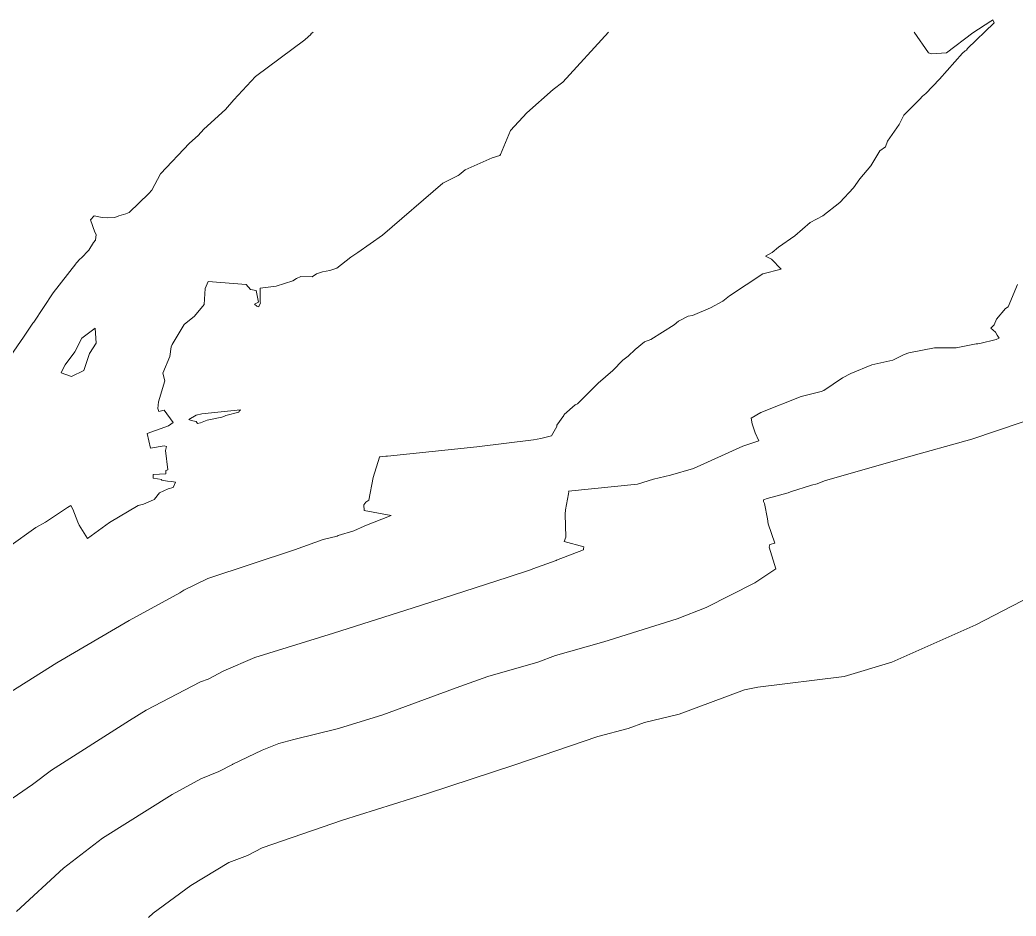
# Model space of a CAD drawing. Header units: metres. Extents: x 809241 to 811075, y 9156873 to 9158251.
# Drawn here: x 809507.1 to 809666.3, y 9158107.9 to 9158251.1 of the extents above; entities that cross this region are included whole.
import ezdxf

# ---------------------------------------------------------------- set-up
doc = ezdxf.new("R2010")
doc.units = ezdxf.units.M
doc.layers.add('C-TOPO-MAJR', color=9, linetype='Continuous')

msp = doc.modelspace()

# ---------------------------------------------------------------- linework, layer by layer
at = {"layer": 'C-TOPO-MAJR', "color": 9, "linetype": 'Continuous', "lineweight": 5}
for points, elevation in [([(809500.67, 9158140.65), (809512.98, 9158148.35), (809524.52, 9158155.12), (809532.64, 9158159.56), (809533.25, 9158159.99), (809537.11, 9158161.87), (809550.94, 9158166.41), (809555.55, 9158168.06), (809557.78, 9158168.64), (809557.94, 9158168.71), (809560.43, 9158169.46), (809562.09, 9158170.24), (809562.21, 9158170.25), (809566.42, 9158171.91), (809562.06, 9158172.7), (809562.05, 9158173.65), (809562.33, 9158174.03), (809562.82, 9158174.39), (809563.51, 9158178.02), (809564.53, 9158181.23), (809564.58, 9158181.29), (809565.55, 9158181.4), (809565.82, 9158181.41), (809580.11, 9158182.92), (809589.17, 9158184.04), (809590.34, 9158184.23), (809592.01, 9158184.63), (809592.86, 9158186.14), (809592.88, 9158186.38), (809593.97, 9158187.93), (809594.05, 9158188.08), (809595.79, 9158189.62), (809596.17, 9158189.76), (809599.46, 9158193.05), (809601.84, 9158195.09), (809603.44, 9158196.74), (809604.28, 9158197.38), (809605.41, 9158198.44), (809606.91, 9158199.66), (809607.9, 9158200.04), (809611.63, 9158202.4), (809612.33, 9158202.99), (809613.88, 9158203.77), (809614.58, 9158203.89), (809617.41, 9158205.1), (809619.4, 9158206.2), (809620.46, 9158207.02), (809625.79, 9158210.54), (809628.74, 9158211.3), (809627.17, 9158212.92), (809626.23, 9158213.39), (809627.3, 9158213.96), (809628.29, 9158214.8), (809630.93, 9158216.65), (809633.36, 9158218.74), (809635.36, 9158219.84), (809638.1, 9158221.97), (809640.27, 9158224.32), (809641.28, 9158225.72), (809643.03, 9158227.8), (809644.48, 9158230.19), (809645.38, 9158230.83), (809645.73, 9158231.77), (809647.57, 9158234.42), (809648.31, 9158235.93), (809650.91, 9158238.45), (809651.3, 9158238.94), (809651.82, 9158239.37), (809654.04, 9158241.69), (809657.7, 9158245.8), (809658.13, 9158246.17), (809658.33, 9158246.31), (809658.51, 9158246.59), (809662.72, 9158250.62), (809662.74, 9158250.69), (809662.57, 9158251.14), (809662.31, 9158250.98), (809662.21, 9158250.93), (809659.33, 9158249.1), (809655.15, 9158245.9), (809652.79, 9158245.72), (809652.25, 9158245.88), (809649.99, 9158249.2)], 2780), ([(809500.91, 9158190.79), (809507.63, 9158200.42), (809509.15, 9158202.65), (809509.32, 9158202.85), (809512.4, 9158207.54), (809516, 9158212.14), (809516.07, 9158212.25), (809516.69, 9158212.93), (809516.84, 9158213.07), (809518.07, 9158214.36), (809518.84, 9158215.54), (809519.15, 9158215.92), (809519.27, 9158216.82), (809519.05, 9158217.19), (809518.33, 9158219.2), (809518.91, 9158219.83), (809520.24, 9158219.53), (809521.02, 9158219.5), (809522.24, 9158219.54), (809522.88, 9158219.81), (809523.98, 9158220.12), (809524.55, 9158220.38), (809527.69, 9158223.4), (809528.14, 9158223.93), (809529.53, 9158226.53), (809534.16, 9158231.45), (809535.53, 9158232.66), (809536.48, 9158233.67), (809539.94, 9158236.84), (809541.23, 9158238.37), (809544.74, 9158242.08), (809552.62, 9158247.97), (809553.6, 9158248.84), (809553.57, 9158248.92), (809553.93, 9158249.2)], 2800), ([(809505.32, 9158166.9), (809509.59, 9158169.99), (809511.16, 9158170.87), (809514.7, 9158173.22), (809515.23, 9158173.5), (809515.52, 9158172.94), (809516.3, 9158170.87), (809516.54, 9158170.35), (809517.87, 9158168.24), (809521.36, 9158170.78), (809525.97, 9158173.51), (809526.8, 9158173.73), (809528.44, 9158174.42), (809528.5, 9158174.46), (809528.58, 9158174.5), (809528.58, 9158174.54), (809529.38, 9158175.52), (809530.77, 9158176.21), (809531.58, 9158176.41), (809531.93, 9158177.24), (809531.3, 9158177.38), (809530.66, 9158177.41), (809529.71, 9158177.59), (809529.73, 9158177.7), (809528.37, 9158177.91), (809528.38, 9158178.47), (809530.39, 9158178.6), (809530.37, 9158179.12), (809530.69, 9158179.23), (809530.34, 9158182.31), (809530.52, 9158182.96), (809530.1, 9158183.06), (809527.96, 9158182.68), (809527.38, 9158185.04), (809530.79, 9158186.27), (809531.58, 9158186.77), (809530.14, 9158188.74), (809529.26, 9158188.52), (809529.11, 9158189.01), (809529.22, 9158190.08), (809530.22, 9158193.45), (809529.92, 9158194.65), (809531.03, 9158197.33), (809531.23, 9158198.9), (809531.39, 9158199.28), (809533.32, 9158202.47), (809534.99, 9158203.79), (809536.5, 9158205.66), (809536.69, 9158208.22), (809537.18, 9158209.33), (809543.21, 9158208.86), (809543.91, 9158208.07), (809544.81, 9158207.87), (809545.18, 9158206.04), (809544.56, 9158205.68), (809544.91, 9158205.36), (809545.25, 9158205.27), (809545.24, 9158205.38), (809545.53, 9158205.87), (809545.46, 9158206.06), (809545.47, 9158208.26), (809548, 9158208.56), (809550.7, 9158209.44), (809551.29, 9158209.81), (809551.98, 9158210.12), (809553.79, 9158210.07), (809554.47, 9158210.56), (809555.4, 9158210.87), (809556.61, 9158211.08), (809557.7, 9158211.47), (809559.94, 9158213.24), (809561.07, 9158213.96), (809565.03, 9158216.72), (809574.66, 9158225.02), (809577.09, 9158226.25), (809577.28, 9158226.37), (809578.25, 9158227.18), (809582.52, 9158229.11), (809583.74, 9158229.48), (809583.85, 9158229.63), (809585.47, 9158233.44), (809588.06, 9158236.29), (809592.28, 9158240.02), (809593.82, 9158241.19), (809601.11, 9158249.2)], 2790), ([(809497.89, 9158121.24), (809509.08, 9158128.94), (809512.13, 9158131.21), (809524.58, 9158139.17), (809527.25, 9158140.82), (809535.91, 9158145.33), (809537.17, 9158145.77), (809539.64, 9158147.1), (809544.59, 9158149.24), (809557.2, 9158153.1), (809571.06, 9158157.54), (809585.07, 9158162.07), (809588.85, 9158163.31), (809589.05, 9158163.42), (809592.77, 9158164.74), (809592.8, 9158164.77), (809597.12, 9158166.44), (809597.12, 9158166.61), (809597.2, 9158166.91), (809594.04, 9158167.76), (809594.3, 9158168.45), (809594.2, 9158172.16), (809594.25, 9158172.81), (809594.75, 9158175.36), (809594.77, 9158175.71), (809594.76, 9158175.79), (809605.74, 9158176.93), (809608.31, 9158177.74), (809611.06, 9158178.36), (809614.7, 9158179.46), (809622.58, 9158183.01), (809625.16, 9158183.85), (809624.56, 9158185.13), (809624.1, 9158186.57), (809623.93, 9158187.5), (809625.47, 9158188.36), (809631.92, 9158190.94), (809635.11, 9158191.74), (809635.53, 9158191.88), (809638.55, 9158193.94), (809639.86, 9158194.64), (809643.2, 9158196.02), (809646.59, 9158196.73), (809648.4, 9158197.68), (809649.11, 9158197.93), (809653.25, 9158198.72), (809656.71, 9158198.73), (809659.91, 9158199.35), (809660.16, 9158199.35), (809660.48, 9158199.4), (809663.06, 9158200.05), (809663.58, 9158200.28), (809663.22, 9158200.76), (809662.98, 9158201.21), (809662.24, 9158201.88), (809662.78, 9158202.39), (809663.13, 9158203.29), (809664.57, 9158204.99), (809665, 9158205.25), (809666.49, 9158208.85)], 2770), ([(809506.55, 9158108.64), (809514.05, 9158115.54), (809520.25, 9158120.37), (809531.42, 9158127.3), (809535.99, 9158129.82), (809538.88, 9158131), (809541.04, 9158132.13), (809541.1, 9158132.17), (809545.79, 9158134.4), (809548.44, 9158135.49), (809550.85, 9158136.14), (809557.96, 9158137.88), (809565.05, 9158140.07), (809577.35, 9158144.6), (809581.83, 9158146.19), (809589.86, 9158148.47), (809592.67, 9158149.52), (809600.4, 9158151.74), (809612.08, 9158155.43), (809616.74, 9158157.24), (809624.49, 9158161.15), (809627.89, 9158163.39), (809626.79, 9158166.85), (809626.93, 9158167.31), (809627.7, 9158167.48), (809626.65, 9158170.57), (809626.56, 9158171.4), (809626.06, 9158173.83), (809625.91, 9158174.15), (809625.9, 9158174.42), (809626.48, 9158174.64), (809629.82, 9158175.54), (809630.21, 9158175.68), (809633.55, 9158176.76), (809634.5, 9158176.99), (809635.66, 9158177.45), (809648.5, 9158181.15), (809659.21, 9158184.14), (809671.33, 9158188.2)], 2760), ([(809527.62, 9158107.65), (809528.35, 9158108.37), (809534.39, 9158112.8), (809540.46, 9158116.45), (809543.43, 9158117.58), (809545.8, 9158118.78), (809558.6, 9158123.22), (809572.18, 9158127.5), (809586.16, 9158132.08), (809599.45, 9158136.6), (809604.26, 9158137.9), (809606.89, 9158138.86), (809612.41, 9158140.15), (809622.85, 9158144.04), (809625.02, 9158144.48), (809638.81, 9158146.21), (809646.41, 9158148.47), (809659.84, 9158154.47), (809671.57, 9158160.5)], 2750)]:
    msp.add_lwpolyline(points, dxfattribs=dict(at, elevation=elevation))
at = {"layer": 'C-TOPO-MAJR', "color": 9, "linetype": 'Continuous', "lineweight": 5, "elevation": 2790}
for points in [[(809513.73, 9158194.86), (809513.67, 9158194.75), (809515.33, 9158194.15), (809517.26, 9158195.11), (809518.21, 9158197.8), (809519.23, 9158199.48), (809519.07, 9158201.87), (809516.97, 9158200.27), (809515.84, 9158198.06), (809514.3, 9158195.99), (809513.73, 9158194.86)], [(809535.26, 9158186.95), (809535.46, 9158186.64), (809535.91, 9158186.74), (809537.01, 9158187.16), (809539.35, 9158187.65), (809539.78, 9158187.78), (809539.97, 9158187.89), (809542.06, 9158188.45), (809542.11, 9158188.59), (809542.3, 9158188.8), (809536.16, 9158188.18), (809535.26, 9158187.97), (809534.06, 9158187.27), (809534.44, 9158187.12), (809535.26, 9158186.95)]]:
    msp.add_lwpolyline(points, close=True, dxfattribs=at)

doc.saveas('drawing.dxf')
